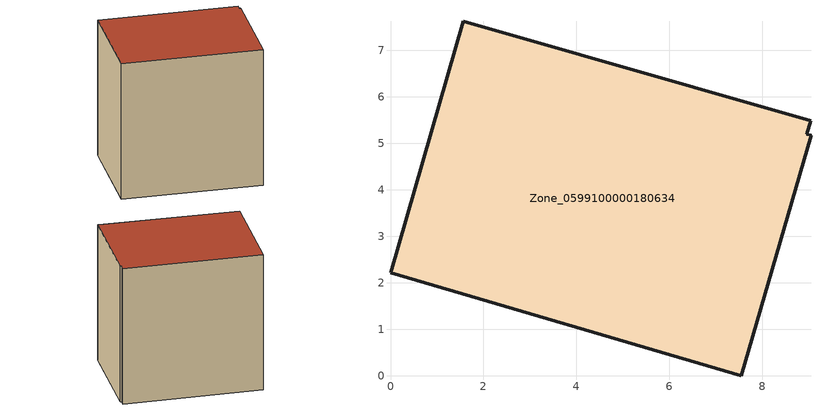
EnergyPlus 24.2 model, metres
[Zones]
Zone_0599100000180634
 floor ground (C_G): 0,2.22 1.56,7.63 9.04,5.49 8.96,5.2 9.05,5.18 7.55,0 z3.12
 wall outside (C_F): 1.56,7.63 0,2.22 7.55,0 9.05,5.18 8.96,5.2 9.04,5.49 1.56,7.63 z3.12:11.21
 roof outside (C_R): 0,2.22 7.55,0 9.05,5.18 8.96,5.2 9.04,5.49 1.56,7.63 z11.21
[BUILDING]
Pand.0599100000180634: North Axis=0; Terrain=City; Loads Convergence Tolerance Value=0.04; Temperature Convergence Tolerance Value=0.4; Solar Distribution=FullExterior; Maximum Number of Warmup Days=25; Minimum Number of Warmup Days=1
[Site:Location]
Rotterdam.The.Hague.AP_ZH_NLD Design_Conditions: Latitude=51.96; Longitude=4.45; Time Zone=1; Elevation=-4.5
[SITE:GROUNDTEMPERATURE:BUILDINGSURFACE]
18, 18, 18, 18, 18, 18, 18, 18, 18, 18, 18, 18
[MATERIAL] Thermal Absorptance=0.9; Solar Absorptance=0.7; Visible Absorptance=0.7
Name | Roughness | Thickness | Conductivity | Density | Specific Heat
G.TI.1946-1964 | MediumSmooth | 0.15 | 1 | 540 | 1210
F.TI.1946-1964 | Rough | 0.3 | 0.857143 | 1920 | 840
R.TI.1946-1964 | MediumRough | 0.2 | 0.277778 | 1500 | 1000
[CONSTRUCTION]
C_G: G.TI.1946-1964
C_F: F.TI.1946-1964
C_R: R.TI.1946-1964
[ZONE]
Zone_0599100000180634: Type=1; Multiplier=1; Ceiling Height=Autocalculate; Volume=Autocalculate; Floor Area=autocalculate; Part of Total Floor Area=Yes
[ZONEINFILTRATION:DESIGNFLOWRATE]
Infil_Zone_0599100000180634: Zone or ZoneList or Space or SpaceList=Zone_0599100000180634; Schedule=AlwaysOn; Design Flow Rate Calculation Method=Flow/Area; Flow Rate per Floor Area=0.003; Constant Term Coefficient=1; Temperature Term Coefficient=0; Velocity Term Coefficient=0; Velocity Squared Term Coefficient=0
[HVACTEMPLATE:ZONE:IDEALLOADSAIRSYSTEM]
Zone_0599100000180634: Maximum Heating Supply Air Temperature=50; Minimum Cooling Supply Air Temperature=13; Maximum Heating Supply Air Humidity Ratio=0.0156; Minimum Cooling Supply Air Humidity Ratio=0.0077; Heating Limit=NoLimit; Cooling Limit=NoLimit; Dehumidification Control Type=ConstantSensibleHeatRatio; Cooling Sensible Heat Ratio=0.7; Dehumidification Setpoint=60; Humidification Control Type=None; Humidification Setpoint=30; Outdoor Air Method=None; Outdoor Air Flow Rate per Person=0.00944; Outdoor Air Flow Rate per Zone Floor Area=0; Outdoor Air Flow Rate per Zone=0; Demand Controlled Ventilation Type=None; Outdoor Air Economizer Type=NoEconomizer; Heat Recovery Type=None; Sensible Heat Recovery Effectiveness=0.7; Latent Heat Recovery Effectiveness=0.65
[ZONECONTROL:THERMOSTAT]
ThermostatControl_Zone_0599100000180634: Zone or ZoneList=Zone_0599100000180634; Control Type Schedule=DualSetpointControlType; Control 1=Thermostat_Zone_0599100000180634; Temperature Difference Between Cutout And Setpoint=0
[THERMOSTATSETPOINT:DUALSETPOINT]
Thermostat_Zone_0599100000180634: Heating Setpoint Temperature Schedule=HeatingSetpoint_Zone_0599100000180634; Cooling Setpoint Temperature Schedule=CoolingSetpoint_Zone_0599100000180634
[SCHEDULE:COMPACT]
HeatingSetpoint_Zone_0599100000180634: Through: 12/31, For: AllDays, Until: 24:00, 21
CoolingSetpoint_Zone_0599100000180634: Through: 12/31, For: AllDays, Until: 24:00, 24
DualSetpointControlType: Through: 12/31, For: AllDays, Until: 24:00, 4
AlwaysOn: Through: 12/31, For: AllDays, Until: 24:00, 1
